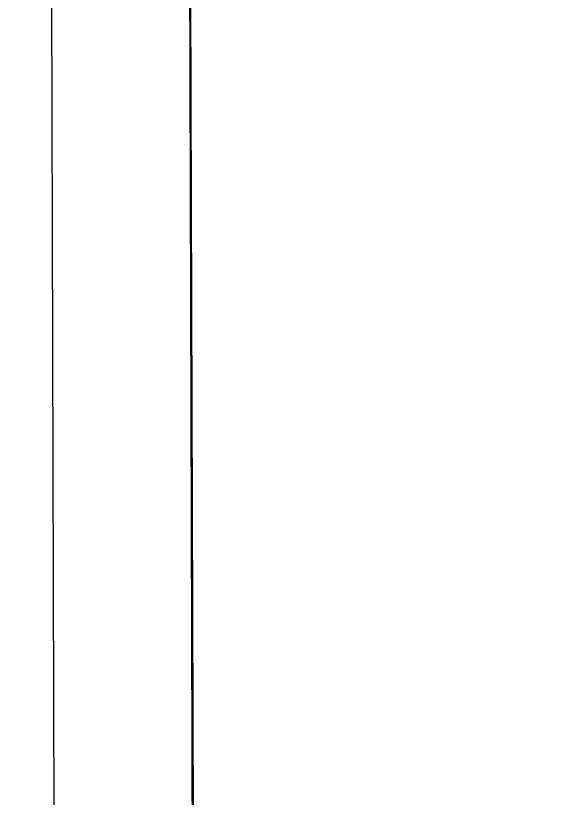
# Model space of a CAD drawing. Header units: millimetres. Extents: x 29397 to 29927, y 26123 to 26652.
# Drawn here: x 29635.434 to 29638.173, y 26376.33 to 26380.275 of the extents above; entities that cross this region are included whole.
import ezdxf

# ---------------------------------------------------------------- set-up
doc = ezdxf.new("R2010")
doc.units = ezdxf.units.MM
doc.header["$LTSCALE"] = 0.3
for name, color, linetype in [('_IndivSubPlot', 180, 'Continuous'), ('_IndivSubPlot_DIMENSION', 7, 'Continuous'), ('_InternalRoad', 3, 'Continuous'), ('_MortgageArea', 147, 'Continuous')]:
    doc.layers.add(name, color=color, linetype=linetype)
doc.layers.get('0').off()
doc.styles.add('PreDCRFont', font='ARIALN.TTF')
doc.dimstyles.new('PDCR-PLOT-INT', dxfattribs={"dimtxt": 0.3, "dimasz": 0.25, "dimexe": 0.25, "dimexo": 0.25, "dimgap": 0.25, "dimtad": 0, "dimzin": 0, "dimdsep": 46, "dimtxsty": 'PreDCRFont', "dimblk": 'OBLIQUE', "dimcen": 0.5, "dimdle": 0.1, "dimadec": 0, "dimazin": 0, "dimtfac": 1, "dimtix": 1, "dimtofl": 0, "dimtmove": 1, "dimatfit": 1, "dimfxl": 1, "dimtolj": 1, "dimtzin": 0, "dimlwd": 15, "dimarcsym": 0})

# ---------------------------------------------------------------- blocks, each defined once
blk = doc.blocks.new('_Oblique')
at = {"color": 0, "linetype": 'ByBlock', "lineweight": -2}
blk.add_line((-0.5, -0.5), (0.5, 0.5), dxfattribs=at)
blk = doc.blocks.new('*D424')
at = {"layer": '_IndivSubPlot_DIMENSION', "color": 0, "lineweight": 15, "transparency": 16777216}
for p, q in [((29635.6129, 26381.1866), (29635.6308, 26375.2757)), ((29635.6527, 26368.0579), (29635.6348, 26373.9688))]:
    blk.add_line(p, q, dxfattribs=at)
at = {"layer": '_IndivSubPlot_DIMENSION', "color": 0, "lineweight": 15, "transparency": 16777216, "xscale": 0.25, "yscale": 0.25, "zscale": 0.25}
for p, rotation in [((29635.6132, 26381.0866), 90.17353337461086), ((29635.6524, 26368.1579), 270.1735333746109)]:
    blk.add_blockref('_Oblique', p, dxfattribs=dict(at, rotation=rotation))
at = {"layer": '_IndivSubPlot_DIMENSION', "color": 0, "lineweight": 15, "transparency": 16777216, "insert": (29635.6328, 26374.6223), "char_height": 0.3, "attachment_point": 5, "rotation": 270.1735, "style": 'PreDCRFont'}
blk.add_mtext('\\A1;12.93', dxfattribs=at)

msp = doc.modelspace()

# ---------------------------------------------------------------- linework, layer by layer
at = {"layer": '_IndivSubPlot'}
msp.add_lwpolyline([(29636.3524, 26368.1601), (29636.3132, 26381.0887)], dxfattribs=at)
at = {"layer": '_InternalRoad'}
msp.add_lwpolyline([(29648.3032, 26384.4089), (29636.3041, 26384.0887), (29636.5763, 26294.2104), (29648.5763, 26294.2467)], close=True, dxfattribs=at)
at = {"layer": '_MortgageArea'}
msp.add_lwpolyline([(29636.3524, 26368.1601), (29636.3132, 26381.0887)], dxfattribs=at)

# ---------------------------------------------------------------- dimensions: what is measured, and where the dimension line sits
at = {"layer": '_IndivSubPlot_DIMENSION', "lineweight": 15}
dim = msp.add_aligned_dim(p1=(29635.6524, 26368.1579), p2=(29635.6132, 26381.0866), distance=0, text='12.93', dimstyle='PDCR-PLOT-INT', dxfattribs=at)
dim.commit()
dim.dimension.update_dxf_attribs({"geometry": '*D424', "text_midpoint": (29635.6328, 26374.6223)})

doc.saveas('drawing.dxf')
